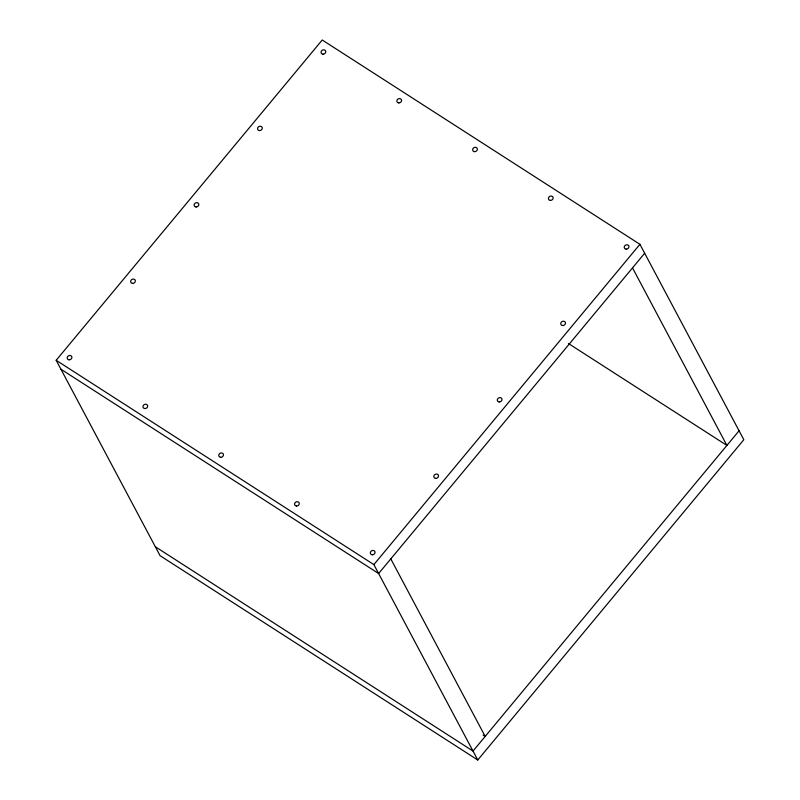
<?xml version="1.0" encoding="UTF-8"?>
<svg xmlns="http://www.w3.org/2000/svg" width="800" height="800" viewBox="0 0 800 800"><rect width="100%" height="100%" fill="white"/><g stroke="black" fill="none" stroke-linecap="round" stroke-linejoin="round"><path stroke-width="1.2" d="M56.18 360.29L322.23 40L639.92 244.31L743.82 439.71L477.77 760L160.08 555.69L56.18 360.29L373.88 564.6L477.77 760M373.88 564.6L639.92 244.31M644.67 253.25L378.63 573.53L60.93 369.22M739.07 430.78L473.02 751.07L155.33 546.75M568.5 343.55L726.91 445.42L632.51 267.89M483.09 735.08L485.19 736.43L390.79 558.89M398.79 102.9A2.44 2.09 -28 0 0 401.43 99.73A2.44 2.09 -28 0 0 397.39 99.57A2.44 2.09 -28 0 0 398.79 102.9M550.38 200.39A2.44 2.09 -28 0 0 553.01 197.22A2.44 2.09 -28 0 0 548.97 197.05A2.44 2.09 -28 0 0 550.38 200.39M499.23 401.95A2.44 2.09 -28 0 0 501.86 398.78A2.44 2.09 -28 0 0 497.82 398.62A2.44 2.09 -28 0 0 499.23 401.95M196.06 206.98A2.44 2.09 -28 0 0 198.69 203.81A2.44 2.09 -28 0 0 194.65 203.65A2.44 2.09 -28 0 0 196.06 206.98M69.11 359.8A2.44 2.09 -28 0 0 71.75 356.63A2.44 2.09 -28 0 0 67.71 356.47A2.44 2.09 -28 0 0 69.11 359.8M372.29 554.78A2.44 2.09 -28 0 0 374.92 551.61A2.44 2.09 -28 0 0 370.88 551.44A2.44 2.09 -28 0 0 372.29 554.78M474.59 151.65A2.44 2.09 -28 0 0 477.22 148.48A2.44 2.09 -28 0 0 473.18 148.31A2.44 2.09 -28 0 0 474.59 151.65M144.91 408.55A2.44 2.09 -28 0 0 147.54 405.38A2.44 2.09 -28 0 0 143.5 405.21A2.44 2.09 -28 0 0 144.91 408.55M296.49 506.03A2.44 2.09 -28 0 0 299.13 502.86A2.44 2.09 -28 0 0 295.09 502.7A2.44 2.09 -28 0 0 296.49 506.03M562.7 325.54A2.44 2.09 -28 0 0 565.33 322.37A2.44 2.09 -28 0 0 561.29 322.21A2.44 2.09 -28 0 0 562.7 325.54M220.7 457.29A2.44 2.09 -28 0 0 223.33 454.12A2.44 2.09 -28 0 0 219.29 453.95A2.44 2.09 -28 0 0 220.7 457.29M132.58 283.39A2.44 2.09 -28 0 0 135.22 280.22A2.44 2.09 -28 0 0 131.18 280.06A2.44 2.09 -28 0 0 132.58 283.39M435.76 478.37A2.44 2.09 -28 0 0 438.39 475.2A2.44 2.09 -28 0 0 434.35 475.03A2.44 2.09 -28 0 0 435.76 478.37M626.17 249.13A2.44 2.09 -28 0 0 628.81 245.96A2.44 2.09 -28 0 0 624.77 245.8A2.44 2.09 -28 0 0 626.17 249.13M259.53 130.57A2.44 2.09 -28 0 0 262.16 127.4A2.44 2.09 -28 0 0 258.12 127.23A2.44 2.09 -28 0 0 259.53 130.57M323 54.16A2.44 2.09 -28 0 0 325.63 50.99A2.44 2.09 -28 0 0 321.59 50.82A2.44 2.09 -28 0 0 323 54.16"/></g></svg>
